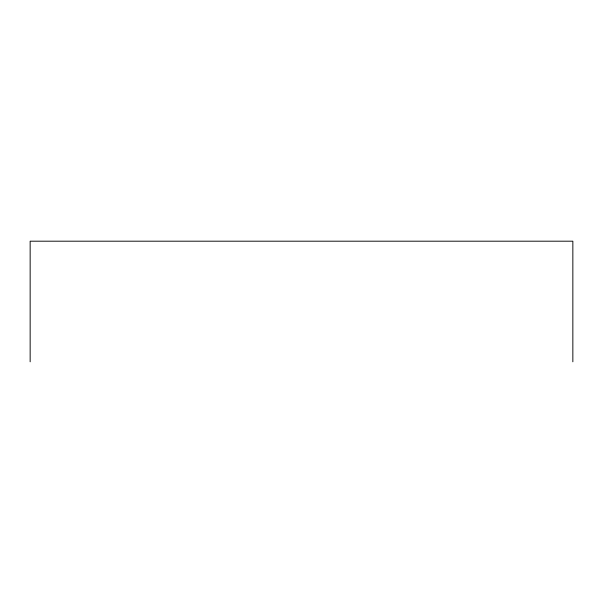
<?xml version="1.0" encoding="UTF-8"?>
<svg xmlns="http://www.w3.org/2000/svg" width="603" height="603" viewBox="0 0 603 603"><rect width="100%" height="100%" fill="white"/><g stroke="black" fill="none" stroke-linecap="round" stroke-linejoin="round"><path stroke-width="0.9" d="M572.85 361.808L572.85 241.192L30.15 241.192L30.15 361.808"/></g></svg>
